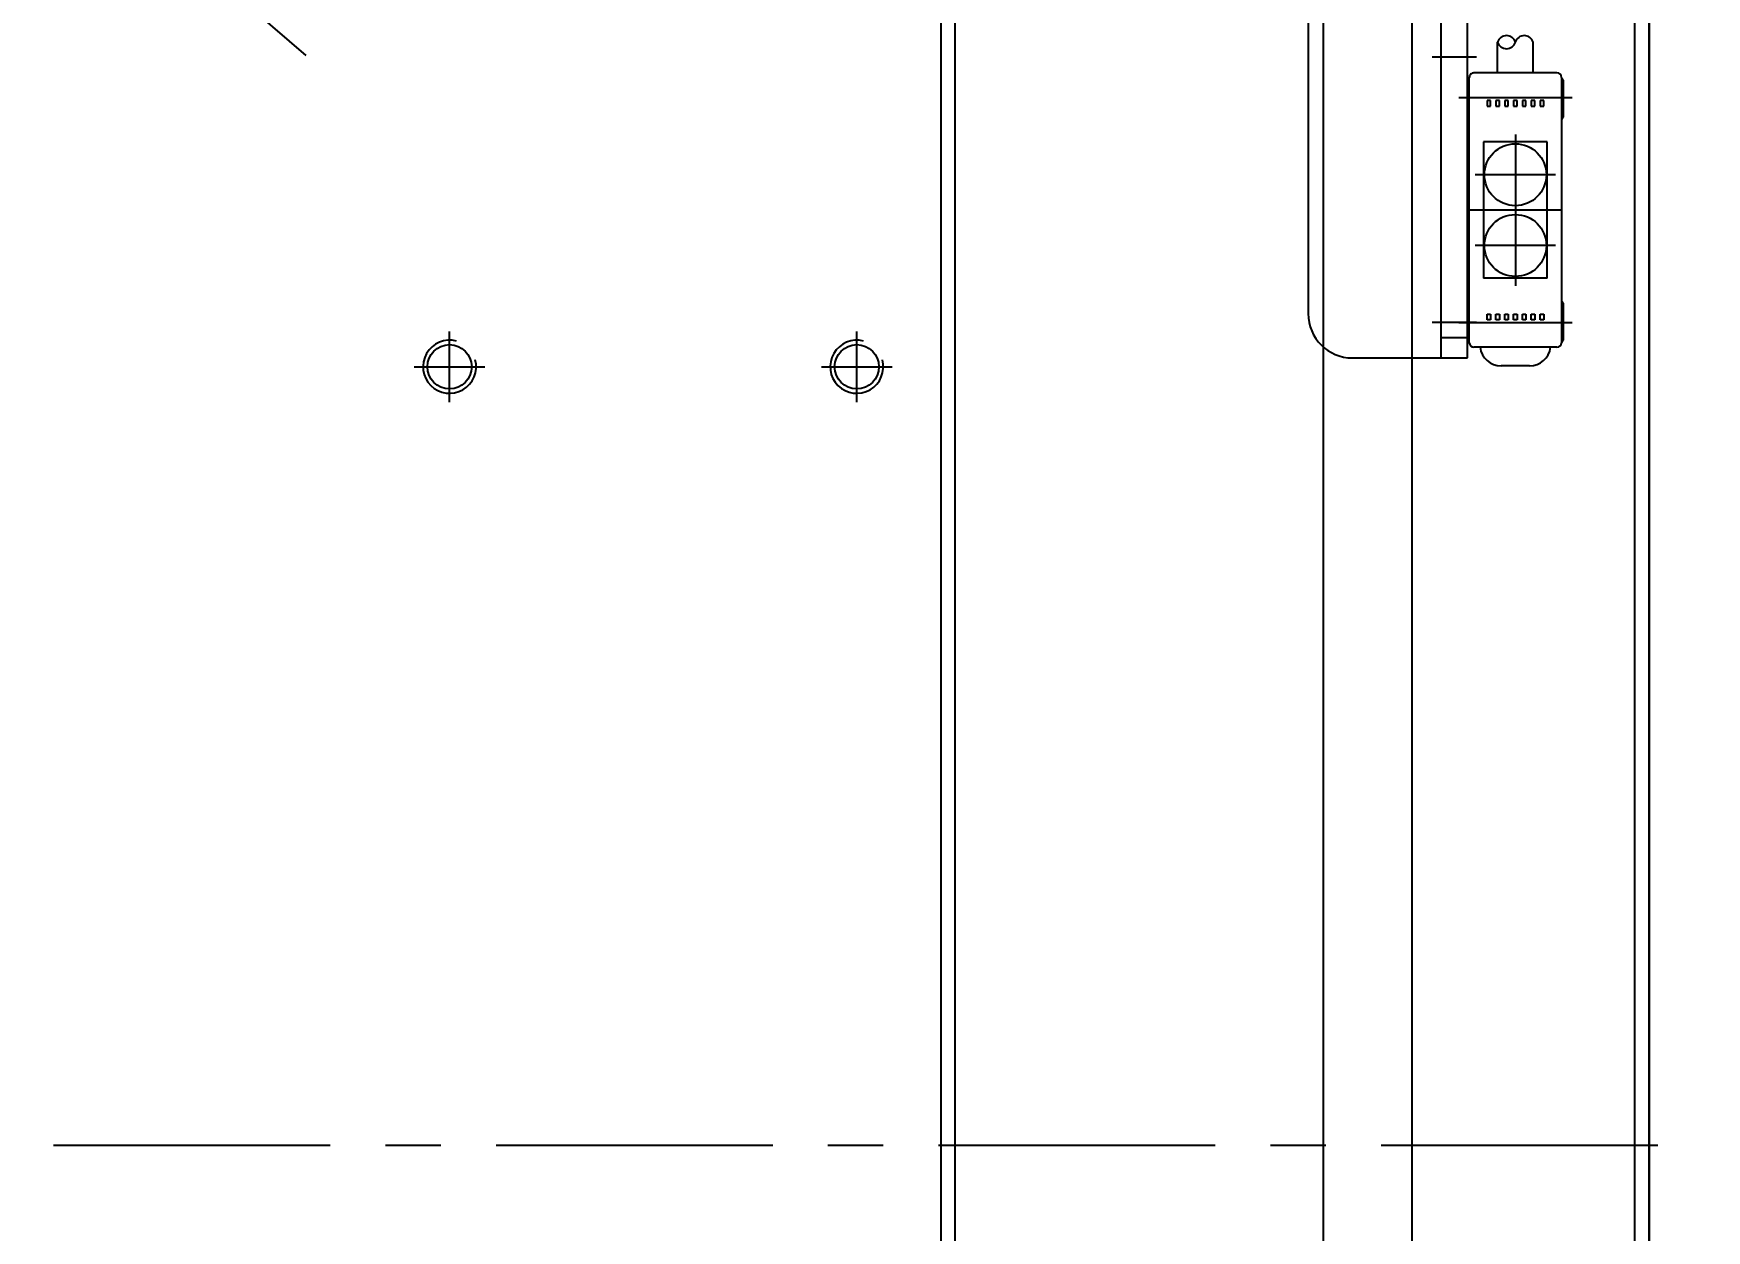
# Model space of a CAD drawing. Header units: inches. Extents: x 0 to 77285, y -118 to 40065.
# Drawn here: x 16882.6 to 17071.6, y 25835.9 to 25971.2 of the extents above; entities that cross this region are included whole.
import ezdxf

# ---------------------------------------------------------------- set-up
doc = ezdxf.new("R2010")
doc.units = ezdxf.units.IN
doc.header["$LTSCALE"] = 5
doc.header["$MEASUREMENT"] = 0
doc.linetypes.add('CENTER', pattern=[2, 1.25, -0.25, 0.25, -0.25])
doc.layers.add('11', color=1, linetype='CENTER')
doc.layers.add('A', color=8, linetype='Continuous')
doc.styles.add('SCI', font='')
doc.styles.get('SCI').set_extended_font_data('Gulim')
doc.dimstyles.new('SCH', dxfattribs={"dimtxt": 2.5, "dimasz": 2, "dimexe": 1.25, "dimexo": 0.625, "dimtad": 1, "dimdec": 8, "dimtxsty": 'SCI', "dimcen": 2.5, "dimclrd": 4, "dimclre": 4, "dimclrt": 7, "dimadec": 8, "dimazin": 2, "dimtfac": 1, "dimtdec": 8, "dimtmove": 0, "dimatfit": 3, "dimfxl": 1, "dimarcsym": 0})

# ---------------------------------------------------------------- blocks, each defined once
blk = doc.blocks.new('A$Cc399747e')
at = {"ltscale": 5}
for p, q in [((218.29, 33), (218.29, 1419)), ((218.29, 1381), (218.29, 71)), ((219.89, 1381), (219.89, 71)), ((298.29, 71), (298.29, 1381)), ((245.09, 71), (245.09, 1111)), ((296.69, 1101), (296.69, 71)), ((255.09, 71), (255.09, 1096)), ((307.79, 347), (307.79, 339)), ((353.79, 347), (353.79, 339)), ((311.79, 343), (303.79, 343)), ((357.79, 343), (349.79, 343))]:
    blk.add_line(p, q, dxfattribs=at)
for p, q in [((231.79, 342.9), (234.99, 342.9)), ((228.19, 310.3), (228.19, 340.3)), ((228.69, 340.8), (238.09, 340.8)), ((238.59, 340.3), (238.59, 310.3)), ((227.99, 335.8), (227.99, 340)), ((228.19, 340.2), (228.19, 340.2)), ((238.59, 340.2), (238.59, 340.2)), ((238.79, 335.8), (238.79, 340)), ((239.79, 338), (226.99, 338)), ((230.19, 337.05), (230.19, 337.7)), ((230.19, 337.7), (230.59, 337.7)), ((230.59, 337.05), (230.19, 337.05)), ((230.59, 337.7), (230.59, 337.05)), ((231.19, 337.05), (231.19, 337.7)), ((231.19, 337.7), (231.59, 337.7)), ((231.59, 337.05), (231.19, 337.05)), ((231.59, 337.7), (231.59, 337.05)), ((232.19, 337.05), (232.19, 337.7)), ((232.19, 337.7), (232.59, 337.7)), ((232.59, 337.05), (232.19, 337.05)), ((232.59, 337.7), (232.59, 337.05)), ((233.19, 337.05), (233.19, 337.7)), ((233.19, 337.7), (233.59, 337.7)), ((233.59, 337.05), (233.19, 337.05)), ((233.59, 337.7), (233.59, 337.05)), ((234.19, 337.05), (234.19, 337.7)), ((234.19, 337.7), (234.59, 337.7)), ((234.59, 337.05), (234.19, 337.05)), ((234.59, 337.7), (234.59, 337.05)), ((235.19, 337.05), (235.19, 337.7)), ((235.19, 337.7), (235.59, 337.7)), ((235.59, 337.05), (235.19, 337.05)), ((235.59, 337.7), (235.59, 337.05)), ((236.19, 337.05), (236.19, 337.7)), ((236.19, 337.7), (236.59, 337.7)), ((236.59, 337.05), (236.19, 337.05)), ((236.59, 337.7), (236.59, 337.05)), ((229.79, 333), (236.99, 333)), ((229.79, 333), (229.79, 317.6)), ((233.39, 324.75), (233.39, 333.85)), ((236.99, 317.6), (236.99, 333)), ((228.84, 329.3), (237.94, 329.3)), ((228.19, 325.3), (238.59, 325.3)), ((233.39, 316.75), (233.39, 325.85)), ((228.84, 321.3), (237.94, 321.3)), ((229.79, 317.6), (236.99, 317.6)), ((227.99, 310.6), (227.99, 314.8)), ((228.19, 315), (228.19, 315)), ((238.59, 315), (238.59, 315)), ((238.79, 310.6), (238.79, 314.8)), ((226.99, 312.6), (239.79, 312.6)), ((230.19, 313.55), (230.19, 312.9)), ((230.59, 313.55), (230.19, 313.55)), ((230.19, 312.9), (230.59, 312.9)), ((230.59, 312.9), (230.59, 313.55)), ((231.19, 313.55), (231.19, 312.9)), ((231.59, 313.55), (231.19, 313.55)), ((231.19, 312.9), (231.59, 312.9)), ((231.59, 312.9), (231.59, 313.55)), ((232.19, 313.55), (232.19, 312.9)), ((232.59, 313.55), (232.19, 313.55)), ((232.19, 312.9), (232.59, 312.9)), ((232.59, 312.9), (232.59, 313.55)), ((233.19, 313.55), (233.19, 312.9)), ((233.59, 313.55), (233.19, 313.55)), ((233.19, 312.9), (233.59, 312.9)), ((233.59, 312.9), (233.59, 313.55)), ((234.19, 313.55), (234.19, 312.9)), ((234.59, 313.55), (234.19, 313.55)), ((234.19, 312.9), (234.59, 312.9)), ((234.59, 312.9), (234.59, 313.55)), ((235.19, 313.55), (235.19, 312.9)), ((235.59, 313.55), (235.19, 313.55)), ((235.19, 312.9), (235.59, 312.9)), ((235.59, 312.9), (235.59, 313.55)), ((236.19, 313.55), (236.19, 312.9)), ((236.59, 313.55), (236.19, 313.55)), ((236.19, 312.9), (236.59, 312.9)), ((236.59, 312.9), (236.59, 313.55)), ((228.19, 310.4), (228.19, 310.4)), ((238.59, 310.4), (238.59, 310.4)), ((228.69, 309.8), (238.09, 309.8)), ((231.39, 309.8), (231.39, 306.32)), ((235.39, 309.8), (235.39, 306.32)), ((381.45, 297.97), (370.04, 307.83))]:
    blk.add_line(p, q)
at = {"ltscale": 1.5}
for p, q in [((238.79, 342), (238.79, 202)), ((251.79, 342), (238.79, 342)), ((241.79, 205), (241.79, 342)), ((238.79, 339.75), (241.79, 339.75)), ((237.79, 338), (242.79, 338)), ((256.79, 202), (256.79, 337)), ((237.79, 308), (242.79, 308))]:
    blk.add_line(p, q, dxfattribs=at)
at = {"ltscale": 5}
for centre in [(307.79, 343), (353.79, 343)]:
    blk.add_circle(centre, 2.5, dxfattribs=at)
for centre in [(233.39, 329.3), (233.39, 321.3)]:
    blk.add_circle(centre, 3.5)
for centre in [(307.79, 343), (353.79, 343)]:
    blk.add_arc(centre, 3, 255, 195, dxfattribs=at)
for centre, radius, start, end in [((231.79, 340.5), 2.4, 90, 172.8192), ((234.99, 340.5), 2.4, 7.1808, 90), ((228.69, 340.3), 0.5, 90, 180), ((238.09, 340.3), 0.5, 0, 90), ((228.19, 340), 0.2, 90, 180), ((238.59, 340), 0.2, 0, 90), ((228.19, 335.8), 0.2, 180, 270), ((238.59, 335.8), 0.2, 270, 0), ((228.19, 314.8), 0.2, 90, 180), ((238.59, 314.8), 0.2, 0, 90), ((228.19, 310.6), 0.2, 180, 270), ((228.69, 310.3), 0.5, 180, 270), ((238.09, 310.3), 0.5, 270, 0), ((238.59, 310.6), 0.2, 270, 0), ((232.39, 306.63), 1.05, 197.2585, 342.7415), ((234.39, 306.01), 1.05, 17.2585, 162.7415), ((234.39, 306.63), 1.05, 197.2585, 342.7415)]:
    blk.add_arc(centre, radius, start, end)
at = {"ltscale": 1.5}
blk.add_arc((251.79, 337), 5, 0, 90, dxfattribs=at)
at = {"layer": '11', "ltscale": 5}
blk.add_line((217.29, 431), (2632.79, 431), dxfattribs=at)
blk = doc.blocks.new('*D366')
at = {"color": 4, "lineweight": -2, "transparency": 16777216}
for p, q in [((12554.65, 23925.55), (12554.65, 28076.14)), ((17979.65, 23925.05), (17979.65, 28076.14)), ((12714.65, 27976.14), (17819.65, 27976.14))]:
    blk.add_line(p, q, dxfattribs=at)
at = {"color": 4, "transparency": 16777216}
for points in [[(12714.65, 28002.81), (12714.65, 27949.48), (12554.65, 27976.14)], [(17819.65, 28002.81), (17819.65, 27949.48), (17979.65, 27976.14)]]:
    blk.add_solid(points, dxfattribs=at)
at = {"layer": 'Defpoints', "color": 0, "transparency": 16777216}
for p in [(17979.65, 27976.14), (12554.65, 23875.55), (17979.65, 23875.05)]:
    blk.add_point(p, dxfattribs=at)
at = {"color": 7, "transparency": 16777216, "insert": (15267.15, 28128.81), "char_height": 200, "attachment_point": 5, "style": 'SCI'}
blk.add_mtext('5425', dxfattribs=at)
blk = doc.blocks.new('*D367')
at = {"color": 4, "lineweight": -2, "transparency": 16777216}
for p, q in [((12554.65, 23925.55), (12554.65, 29140.68)), ((21064.65, 23433.05), (21064.65, 29140.68)), ((12714.65, 29040.68), (20904.65, 29040.68))]:
    blk.add_line(p, q, dxfattribs=at)
at = {"color": 4, "transparency": 16777216}
for points in [[(12714.65, 29067.34), (12714.65, 29014.01), (12554.65, 29040.68)], [(20904.65, 29067.34), (20904.65, 29014.01), (21064.65, 29040.68)]]:
    blk.add_solid(points, dxfattribs=at)
at = {"layer": 'Defpoints', "color": 0, "transparency": 16777216}
for p in [(21064.65, 29040.68), (12554.65, 23875.55), (21064.65, 23383.05)]:
    blk.add_point(p, dxfattribs=at)
at = {"color": 7, "transparency": 16777216, "insert": (16809.65, 29193.47), "char_height": 200, "attachment_point": 5, "style": 'SCI'}
blk.add_mtext('8510', dxfattribs=at)
blk = doc.blocks.new('*D374')
at = {"color": 4, "lineweight": -2, "transparency": 16777216}
for p, q in [((12554.65, 23925.55), (12554.65, 30215.88)), ((37924.65, 23433.05), (37924.65, 30215.88)), ((12714.65, 30115.88), (37764.65, 30115.88))]:
    blk.add_line(p, q, dxfattribs=at)
at = {"color": 4, "transparency": 16777216}
for points in [[(12714.65, 30142.54), (12714.65, 30089.21), (12554.65, 30115.88)], [(37764.65, 30142.54), (37764.65, 30089.21), (37924.65, 30115.88)]]:
    blk.add_solid(points, dxfattribs=at)
at = {"layer": 'Defpoints', "color": 0, "transparency": 16777216}
for p in [(37924.65, 30115.88), (12554.65, 23875.55), (37924.65, 23383.05)]:
    blk.add_point(p, dxfattribs=at)
at = {"color": 7, "transparency": 16777216, "insert": (25239.65, 30268.54), "char_height": 200, "attachment_point": 5, "style": 'SCI'}
blk.add_mtext('25370', dxfattribs=at)

msp = doc.modelspace()

# ---------------------------------------------------------------- block references
at = {"layer": 'A', "rotation": 180}
msp.add_blockref('A$Cc399747e', (17283.44187244, 26276.55060516), dxfattribs=at)

# ---------------------------------------------------------------- dimensions: what is measured, and where the dimension line sits
for base, p2, picture, middle in [((37924.649780898, 30115.8761734788), (37924.649780898, 23383.0504762948), '*D374', (25239.649780898, 30268.5392893244)), ((21064.649780898, 29040.6754827387), (21064.649780898, 23383.0504762948), '*D367', (16809.649780898, 29193.4717543765)), ((17979.649780898, 27976.1433020648), (17979.649780898, 23875.0504762948), '*D366', (15267.149780898, 28128.8064179103))]:
    dim = msp.add_linear_dim(base=base, p1=(12554.649780898, 23875.5504762968), p2=p2, dimstyle='SCH', override={"dimscale": 80})
    dim.commit()
    dim.dimension.update_dxf_attribs({"geometry": picture, "text_midpoint": middle})

doc.saveas('drawing.dxf')
